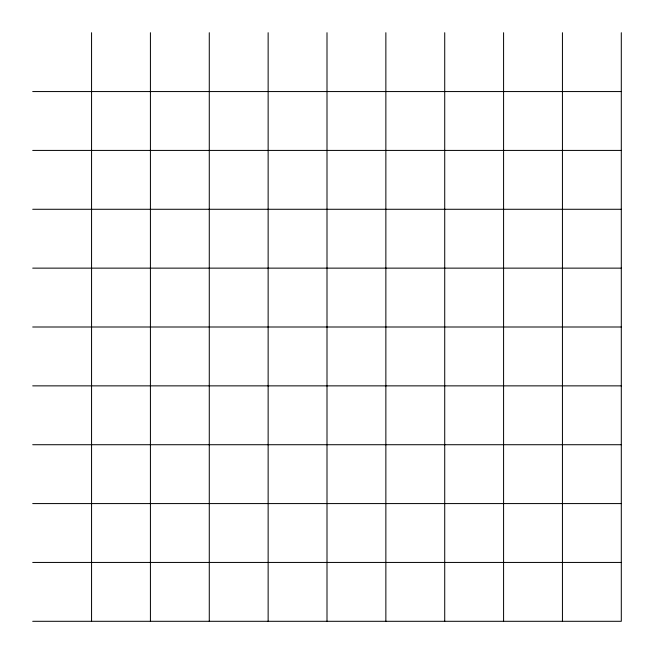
<?xml version="1.0" encoding="UTF-8"?>
<svg xmlns="http://www.w3.org/2000/svg" width="654" height="654" viewBox="0 0 654 654"><rect width="100%" height="100%" fill="white"/><g stroke="black" fill="none" stroke-linecap="round" stroke-linejoin="round"><path stroke-width="0.98" d="M32.7 91.56L621.3 91.56M32.7 150.42L621.3 150.42M32.7 209.28L621.3 209.28M32.7 268.14L621.3 268.14M32.7 327L621.3 327M32.7 385.86L621.3 385.86M32.7 444.72L621.3 444.72M32.7 503.58L621.3 503.58M32.7 562.44L621.3 562.44M32.7 621.3L621.3 621.3L621.3 32.7M562.44 32.7L562.44 621.3M503.58 32.7L503.58 621.3M444.72 32.7L444.72 621.3M385.86 32.7L385.86 621.3M327 32.7L327 621.3M268.14 32.7L268.14 621.3M209.28 32.7L209.28 621.3M150.42 32.7L150.42 621.3M91.56 32.7L91.56 621.3"/></g></svg>
